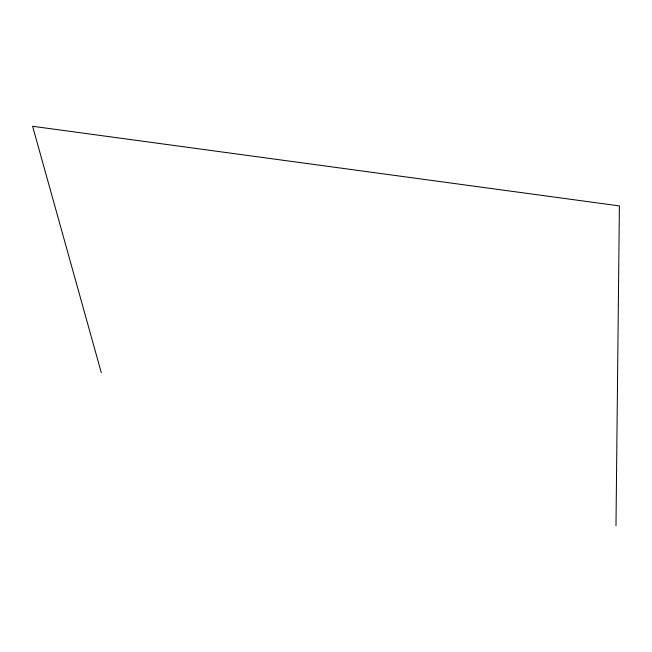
<?xml version="1.0" encoding="UTF-8"?>
<svg xmlns="http://www.w3.org/2000/svg" width="652" height="652" viewBox="0 0 652 652"><rect width="100%" height="100%" fill="white"/><g stroke="black" fill="none" stroke-linecap="round" stroke-linejoin="round"><path stroke-width="0.98" d="M615.985 525.732L619.4 205.91L32.6 126.268L101.304 372.708"/></g></svg>
